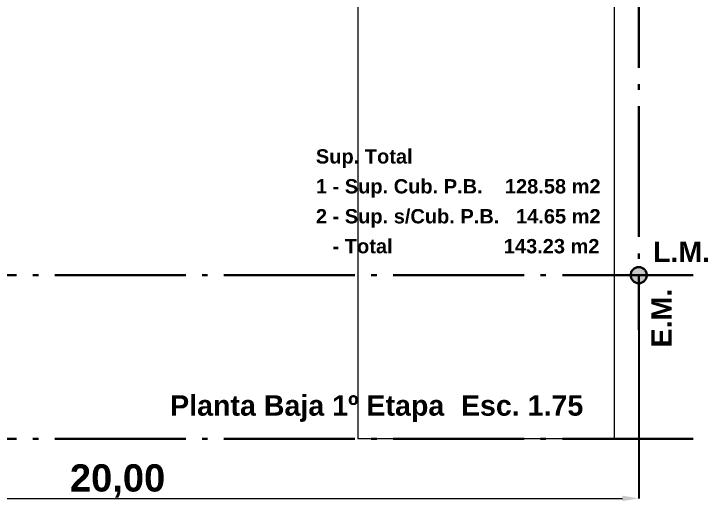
# Model space of a CAD drawing. Header units: millimetres. Extents: x 1434 to 1660, y 1457 to 1517.
# Drawn here: x 1607.51 to 1620.23, y 1477.94 to 1486.88 of the extents above; entities that cross this region are included whole.
import ezdxf

# ---------------------------------------------------------------- set-up
doc = ezdxf.new("R2010")
doc.units = ezdxf.units.MM
doc.linetypes.add('ACAD_ISO04W100', pattern=[30, 24, -3, 0, -3])
for name, color, linetype, lineweight in [('cotas', 104, 'Continuous', 18), ('gris', 251, 'Continuous', 18), ('L.M.', 160, 'ACAD_ISO04W100', 30), ('nomenclatura', 41, 'Continuous', 18)]:
    doc.layers.add(name, color=color, linetype=linetype, lineweight=lineweight)
doc.styles.add('SANSSERIFBOLD', font='sasb____.pfb')
doc.styles.get("Standard").update_dxf_attribs({"font": 'ARIAL.TTF'})
doc.dimstyles.new('ISO-25', dxfattribs={"dimtxt": 2.5, "dimasz": 2.5, "dimexe": 1.25, "dimexo": 0.625, "dimtad": 1, "dimtxsty": 'Standard', "dimcen": 2.5, "dimadec": 0, "dimazin": 0, "dimtfac": 1, "dimtmove": 0, "dimatfit": 3, "dimfxl": 0, "dimarcsym": 0})

# ---------------------------------------------------------------- blocks, each defined once
blk = doc.blocks.new('*D13')
at = {"layer": 'cotas', "color": 0, "linetype": 'Continuous', "lineweight": -2}
for p, q in [((1598.955, 1481.086), (1598.955, 1477.991)), ((1618.955, 1481.086), (1618.955, 1477.991))]:
    blk.add_line(p, q, dxfattribs=at)
at = {"layer": 'cotas', "color": 0, "linetype": 'Continuous', "lineweight": 9}
blk.add_line((1599.255, 1477.991), (1618.655, 1477.991), dxfattribs=at)
at = {"layer": 'cotas', "color": 0, "linetype": 'Continuous'}
for points in [[(1599.255, 1478.041), (1599.255, 1477.941), (1598.955, 1477.991)], [(1618.655, 1478.041), (1618.655, 1477.941), (1618.955, 1477.991)]]:
    blk.add_solid(points, dxfattribs=at)
at = {"layer": 'Defpoints', "color": 0, "linetype": 'Continuous'}
for p in [(1598.955, 1481.086), (1618.955, 1481.086), (1618.955, 1477.991)]:
    blk.add_point(p, dxfattribs=at)
at = {"layer": 'cotas', "linetype": 'Continuous', "insert": (1609.405, 1478.311), "char_height": 0.5, "attachment_point": 5, "style": 'SANSSERIFBOLD'}
blk.add_mtext('20,00', dxfattribs=at)

msp = doc.modelspace()

# ---------------------------------------------------------------- hatches: boundary and pattern name
at = {"layer": 'gris'}
msp.add_hatch(color=256, dxfattribs=at).paths.add_polyline_path([(1619.10262, 1482.0859, 1), (1618.80789, 1482.0859, 1)])

# ---------------------------------------------------------------- linework, layer by layer
for p, q in [((1613.80526, 1492.0859), (1613.80526, 1479.0859)), ((1618.50526, 1492.0859), (1618.50526, 1479.0859)), ((1618.50526, 1479.0859), (1613.80526, 1479.0859))]:
    msp.add_line(p, q, dxfattribs=at)
at = {"layer": 'L.M.', "ltscale": 0.1}
for p, q in [((1618.95526, 1513.0859), (1618.95526, 1481.0859)), ((1619.95526, 1482.0859), (1597.95526, 1482.0859))]:
    msp.add_line(p, q, dxfattribs=at)
at = {"layer": 'L.M.', "color": 1, "ltscale": 0.1}
msp.add_line((1619.95526, 1479.0859), (1597.95526, 1479.0859), dxfattribs=at)
at = {"layer": 'L.M.', "ltscale": 0.1}
msp.add_circle((1618.95526, 1482.0859), 0.14737, dxfattribs=at)

# ---------------------------------------------------------------- texts
at = {"layer": 'nomenclatura', "linetype": 'Continuous', "style": 'SANSSERIFBOLD'}
for s, height, p in [('Sup. Total', 0.2625, (1613.03968, 1484.13294)), ('1 - Sup. Cub. P.B.    128.58 m2', 0.2625, (1613.03968, 1483.58409)), ('2 - Sup. s/Cub. P.B.   14.65 m2', 0.2625, (1613.03968, 1483.03523)), ('   - Total                    143.23 m2', 0.2625, (1613.03968, 1482.48638)), ('L.M.', 0.375, (1619.21528, 1482.32807)), ('Planta Baja 1º Etapa', 0.375, (1610.36806, 1479.5083)), ('Esc. 1.75', 0.375, (1615.69695, 1479.5083))]:
    msp.add_text(s, height=height, dxfattribs=at).set_placement(p)
msp.add_text('E.M.', height=0.375, rotation=90, dxfattribs=at).set_placement((1619.56003, 1480.75994))

# ---------------------------------------------------------------- dimensions: what is measured, and where the dimension line sits
at = {"layer": 'cotas', "linetype": 'Continuous'}
dim = msp.add_linear_dim(base=(1618.95526, 1477.99133), p1=(1598.95526, 1481.0859), p2=(1618.95526, 1481.0859), angle=180, dimstyle='ISO-25', override={"dimtxt": 0.5, "dimasz": 0.3, "dimexe": 0, "dimexo": 0, "dimgap": 0.01, "dimzin": 0, "dimtxsty": 'SANSSERIFBOLD', "dimclrt": 256, "dimlwd": 9}, dxfattribs=at)
dim.commit()
dim.dimension.update_dxf_attribs({"geometry": '*D13', "text_midpoint": (1609.40526, 1477.99133), "dimtype": 160})

doc.saveas('drawing.dxf')
